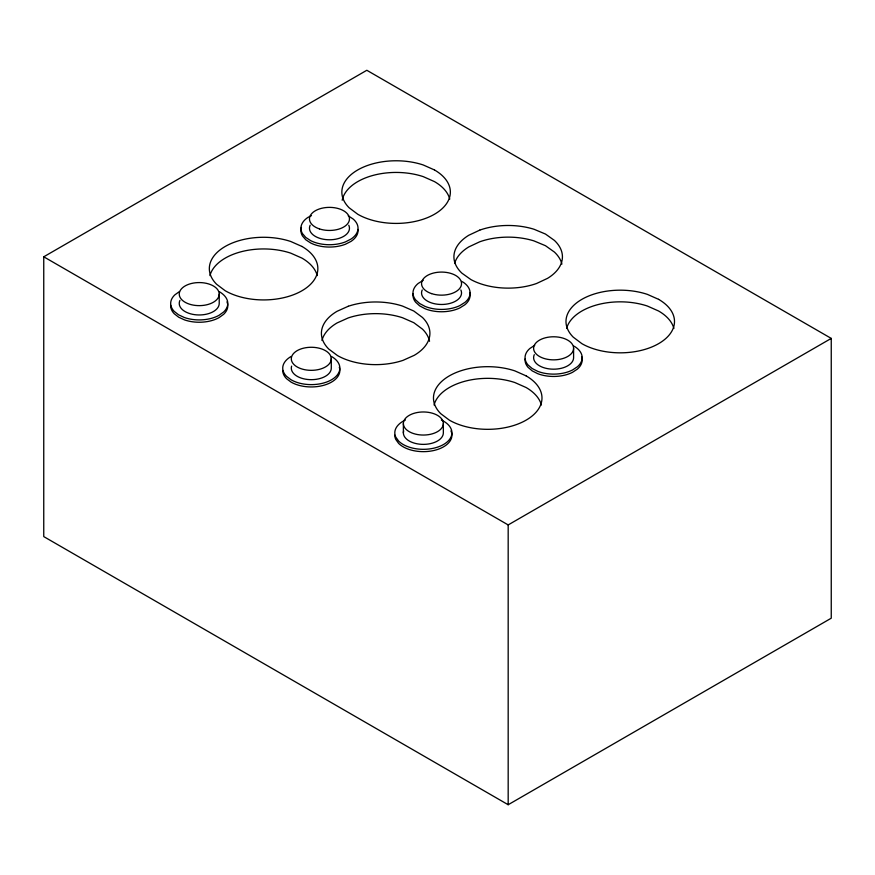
<?xml version="1.0" encoding="UTF-8"?>
<svg xmlns="http://www.w3.org/2000/svg" width="875" height="875" viewBox="0 0 875 875"><rect width="100%" height="100%" fill="white"/><g stroke="black" fill="none" stroke-linecap="round" stroke-linejoin="round"><path stroke-width="1.31" d="M179.495 291.517L174.825 294.875A28.558 16.483 0 0 0 174.191 311.358L178.598 314.825L184.406 317.527A28.558 16.483 0 0 0 218.969 315.35L223.639 311.992A28.558 16.483 0 0 0 219.866 292.031L219.373 291.802M534.723 345.275L529.823 348.512A28.558 16.483 0 0 0 528.03 364.973L532.186 368.539L537.797 371.372A28.558 16.483 0 0 0 572.491 370.005L577.391 366.767A28.558 16.483 0 0 0 575.028 346.741L573.672 346.052M423.227 280.295L418.173 283.456A28.558 16.483 0 0 0 415.636 299.884L419.628 303.516L425.119 306.425A28.558 16.483 0 0 0 459.856 305.583L464.898 302.422A28.558 16.483 0 0 0 463.444 282.363L461.573 281.367M43.75 256.802L366.822 70.273L831.25 338.406L831.25 618.198L508.178 804.727L43.75 536.594L43.75 256.802L508.178 524.934L831.25 338.406M311.467 215.611L307.923 217.416A28.558 16.483 0 0 0 302.466 233.603L305.791 237.453L310.723 240.68A28.558 16.483 0 0 0 345.428 241.905L351.017 239.061A28.558 16.483 0 0 0 353.15 219.023L348.217 215.797M331.286 358.805L330.608 355.819A19.994 11.539 0 0 0 298.452 349.967A19.994 11.539 0 0 0 302.848 369.261A19.994 11.539 0 0 0 331.286 358.805L331.286 368.134A19.994 11.539 0 0 1 309.553 379.63A19.994 11.539 0 0 1 291.616 366.122M573.595 348.316A19.994 11.539 0 0 1 543.616 358.312A19.994 11.539 0 0 1 543.616 338.319A19.994 11.539 0 0 1 573.595 348.316L573.595 357.645A19.994 11.539 0 0 1 550.998 369.086A19.994 11.539 0 0 1 534.297 354.659M508.178 524.934L508.178 804.727M443.352 423.511A19.994 11.539 0 0 1 413.372 433.508A19.994 11.539 0 0 1 413.372 413.514A19.994 11.539 0 0 1 443.352 423.511L443.352 432.83A19.994 11.539 0 0 1 421.619 444.336A19.994 11.539 0 0 1 403.681 430.828M403.375 423.511L403.375 432.83M219.22 294.109A19.994 11.539 0 0 1 189.241 304.095A19.994 11.539 0 0 1 189.241 284.113A19.994 11.539 0 0 1 219.22 294.109L219.22 303.428A19.994 11.539 0 0 1 196.623 314.869A19.994 11.539 0 0 1 179.922 300.442M469.667 292.436A28.558 16.483 0 0 1 464.898 304.752L459.856 307.923A28.558 16.483 0 0 1 425.119 308.755L419.628 305.845L415.636 302.214A28.558 16.483 0 0 1 413.098 293.803M339.303 367.248A28.558 16.483 0 0 1 324.767 385A28.558 16.483 0 0 1 291.102 382.123L286.562 378.711A28.558 16.483 0 0 1 282.745 370.464M581.602 356.716A28.558 16.483 0 0 1 577.391 369.097L572.491 372.345A28.558 16.483 0 0 1 537.797 373.702L532.186 370.869L528.03 367.303A28.558 16.483 0 0 1 525.109 358.936M357.962 229.425A28.558 16.483 0 0 1 351.017 241.391L345.428 244.245A28.558 16.483 0 0 1 310.723 243.009L305.791 239.783L302.466 235.933A28.558 16.483 0 0 1 301.438 227.423M226.975 301.853A28.558 16.483 0 0 1 223.639 314.322L218.969 317.68A28.558 16.483 0 0 1 184.406 319.856L178.598 317.155L174.191 313.688A28.558 16.483 0 0 1 170.68 305.397M450.953 430.905A28.558 16.483 0 0 1 434.295 450.395A28.558 16.483 0 0 1 398.639 443.406L395.784 439.436A28.558 16.483 0 0 1 394.811 435.17M434.077 404.994A54.261 31.325 0 0 1 514.861 382.539L526.094 387.516A54.261 31.325 0 0 1 541.384 404.994M321.967 340.462A54.261 31.325 0 0 1 337.083 322.941L348.272 317.92A54.261 31.325 0 0 1 402.533 317.745L413.809 322.689L422.494 329.153A54.261 31.325 0 0 1 429.548 341.283M209.945 275.592A54.261 31.325 0 0 1 290.719 253.137L301.962 258.114A54.261 31.325 0 0 1 317.242 275.592M342.191 200.255A54.261 31.325 0 0 1 423.237 176.63L434.47 181.606A54.261 31.325 0 0 1 449.761 199.084M454.606 263.473A54.261 31.325 0 0 1 468.77 246.925L479.773 241.773A54.261 31.325 0 0 1 534.002 240.909L545.475 245.711L554.4 252.055A54.261 31.325 0 0 1 561.903 264.108M566.595 328.486A54.261 31.325 0 0 1 647.369 306.031L658.602 311.008A54.261 31.325 0 0 1 673.892 328.486M331.494 356.475A28.558 16.483 0 0 1 331.494 379.794A28.558 16.483 0 0 1 291.102 379.794L286.562 376.381A28.558 16.483 0 0 1 291.102 356.475M441.339 420.022A28.558 16.483 0 0 1 441.908 445.375A28.558 16.483 0 0 1 398.639 441.077L395.784 437.106A28.558 16.483 0 0 1 405.387 420.022M460.852 289.953A19.994 11.539 0 0 1 441.536 304.478A19.994 11.539 0 0 1 422.231 289.953M348.775 225.247A19.994 11.539 0 0 1 329.47 239.783A19.994 11.539 0 0 1 310.166 225.247M479.773 230.114L468.77 235.266A54.261 31.325 0 0 0 461.945 273.197L470.87 279.552A54.261 31.325 0 0 0 536.583 283.489L547.575 278.337A54.261 31.325 0 0 0 554.4 240.406L545.475 234.052L534.002 229.25A54.261 31.325 0 0 0 479.773 230.114M348.272 306.261L337.083 311.281A54.261 31.325 0 0 0 328.825 349.114L337.509 355.578A54.261 31.325 0 0 0 403.058 360.347L414.236 355.327A54.261 31.325 0 0 0 422.494 317.494L413.809 311.03L402.533 306.086A54.261 31.325 0 0 0 348.272 306.261M434.47 169.947L423.237 164.97A54.261 31.325 0 0 0 357.744 169.947A54.261 31.325 0 0 0 349.114 207.758L357.744 214.244A54.261 31.325 0 0 0 434.47 214.244A54.261 31.325 0 0 0 434.47 169.947M658.602 299.348L647.369 294.372A54.261 31.325 0 0 0 581.875 299.348A54.261 31.325 0 0 0 573.256 337.159L581.875 343.656A54.261 31.325 0 0 0 658.602 343.656A54.261 31.325 0 0 0 658.602 299.348M301.962 246.455L290.719 241.478A54.261 31.325 0 0 0 225.225 246.455A54.261 31.325 0 0 0 216.606 284.266L225.225 290.752A54.261 31.325 0 0 0 301.962 290.752A54.261 31.325 0 0 0 301.962 246.455M526.094 375.856L514.861 370.88A54.261 31.325 0 0 0 449.367 375.856A54.261 31.325 0 0 0 440.737 413.667L449.367 420.153A54.261 31.325 0 0 0 526.094 420.153A54.261 31.325 0 0 0 526.094 375.856M431.539 293.606A19.994 11.539 0 0 0 461.53 283.609A19.994 11.539 0 0 0 431.539 273.623A19.994 11.539 0 0 0 431.539 293.606M319.473 228.911A19.994 11.539 0 0 0 349.464 218.914A19.994 11.539 0 0 0 319.473 208.917A19.994 11.539 0 0 0 319.473 228.911"/></g></svg>
